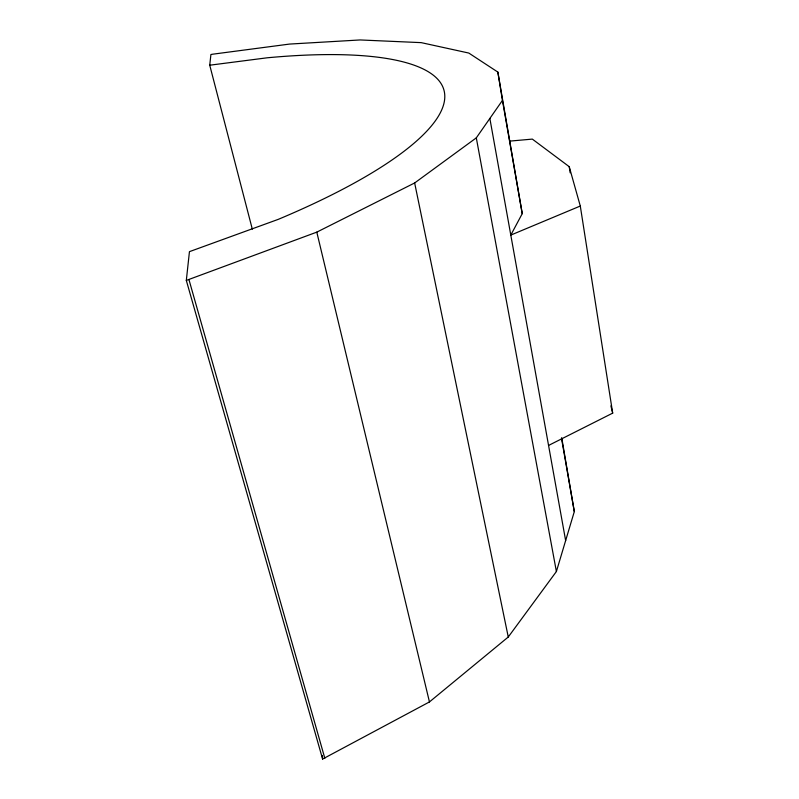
<?xml version="1.0" encoding="UTF-8"?>
<svg xmlns="http://www.w3.org/2000/svg" width="799" height="799" viewBox="0 0 799 799"><rect width="100%" height="100%" fill="white"/><g stroke="black" fill="none" stroke-linecap="round" stroke-linejoin="round"><path stroke-width="1.2" d="M561.757 437.912L574.311 511.59L556.394 571.525L508.264 637.013L429.453 701.931L322.606 759.05L186.317 280.409L189.443 251.655L278.252 219.365A368.019 92.954 -15 0 0 267.176 57.798L209.738 65.208L252.314 229.153M209.738 65.208L210.906 54.532L212.444 54.232L289.548 44.075L360.149 39.95L421.213 42.637L468.793 53.054L497.857 72.09L522.236 213.653L510.801 235.096L580.294 206.032L569.218 166.671L532.334 139.106L509.972 141.093M186.317 280.409L316.794 232.139L414.651 182.961L476.304 137.867L502.441 100.404L497.857 72.09M548.563 445.442L612.683 413.133L580.294 206.032M188.973 279.69L324.833 758.311M610.905 405.862L612.683 413.133M316.794 232.139L429.453 701.931M414.651 182.961L508.264 637.013M476.304 137.867L556.394 571.525M489.857 118.442L565.642 540.593M502.441 100.404L522.236 213.653M561.477 438.162L574.311 511.59M569.218 166.671L570.186 172.824M322.327 755.395L322.606 759.05"/></g></svg>
